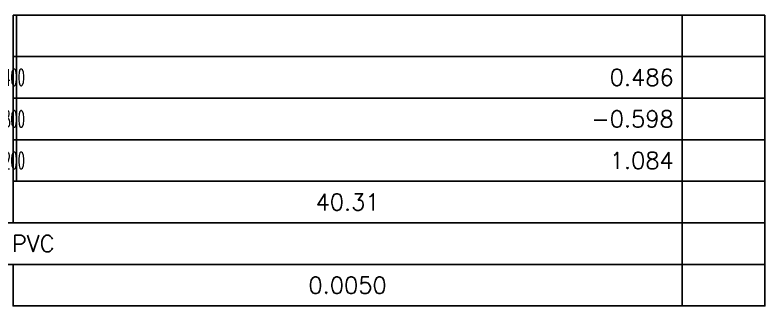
# Model space of a CAD drawing. Extents: x -44 to 14114764, y -20 to 289527804.
# Drawn here: x 359285.73 to 359330.93, y 7353564.73 to 7353582.23 of the extents above; entities that cross this region are included whole.
import ezdxf
from ezdxf.enums import TextEntityAlignment as Align

# ---------------------------------------------------------------- set-up
doc = ezdxf.new("R2010")
doc.units = 0
doc.layers.add('PS_PERFIL_COTA_LIN', color=7, linetype='Continuous')
doc.layers.add('PS_PERFIL_COTA_TXT', color=5, linetype='Continuous')
doc.styles.add('ROMANS', font='ROMANS.shx', dxfattribs={"height": 2})

msp = doc.modelspace()

# ---------------------------------------------------------------- linework, layer by layer
at = {"layer": 'PS_PERFIL_COTA_LIN', "linetype": 'Continuous'}
for points in [[(359285.614, 7353582.231), (359285.614, 7353579.731), (359285.814, 7353579.731), (359285.814, 7353582.231)], [(359285.814, 7353582.231), (359285.814, 7353579.731), (359325.925, 7353579.731), (359325.925, 7353582.231)], [(359330.925, 7353582.231), (359330.925, 7353579.731), (359325.925, 7353579.731), (359325.925, 7353582.231)], [(359285.614, 7353579.731), (359285.614, 7353577.231), (359285.814, 7353577.231), (359285.814, 7353579.731)], [(359285.814, 7353579.731), (359285.814, 7353577.231), (359325.925, 7353577.231), (359325.925, 7353579.731)], [(359330.925, 7353579.731), (359330.925, 7353577.231), (359325.925, 7353577.231), (359325.925, 7353579.731)], [(359285.614, 7353577.231), (359285.614, 7353574.731), (359285.814, 7353574.731), (359285.814, 7353577.231)], [(359285.814, 7353577.231), (359285.814, 7353574.731), (359325.925, 7353574.731), (359325.925, 7353577.231)], [(359330.925, 7353577.231), (359330.925, 7353574.731), (359325.925, 7353574.731), (359325.925, 7353577.231)], [(359285.614, 7353574.731), (359285.614, 7353572.231), (359285.814, 7353572.231), (359285.814, 7353574.731)], [(359285.814, 7353574.731), (359285.814, 7353572.231), (359325.925, 7353572.231), (359325.925, 7353574.731)], [(359330.925, 7353574.731), (359330.925, 7353572.231), (359325.925, 7353572.231), (359325.925, 7353574.731)], [(359285.614, 7353572.231), (359285.614, 7353569.731), (359325.925, 7353569.731), (359325.925, 7353572.231)], [(359330.925, 7353572.231), (359330.925, 7353569.731), (359325.925, 7353569.731), (359325.925, 7353572.231)], [(359240.265, 7353569.731), (359240.265, 7353567.231), (359325.925, 7353567.231), (359325.925, 7353569.731)], [(359330.925, 7353569.731), (359330.925, 7353567.231), (359325.925, 7353567.231), (359325.925, 7353569.731)], [(359285.614, 7353567.231), (359285.614, 7353564.731), (359325.925, 7353564.731), (359325.925, 7353567.231)], [(359330.925, 7353567.231), (359330.925, 7353564.731), (359325.925, 7353564.731), (359325.925, 7353567.231)]]:
    msp.add_lwpolyline(points, close=True, dxfattribs=at)
for points in [[(359285.814, 7353572.231), (359325.925, 7353572.231)], [(359285.814, 7353569.731), (359325.925, 7353569.731)], [(359285.814, 7353569.731), (359325.925, 7353569.731)], [(359285.814, 7353567.231), (359325.925, 7353567.231)], [(359285.814, 7353567.231), (359325.925, 7353567.231)], [(359285.814, 7353564.731), (359325.925, 7353564.731)]]:
    msp.add_lwpolyline(points, dxfattribs=at)

# ---------------------------------------------------------------- texts
at = {"layer": 'PS_PERFIL_COTA_TXT', "style": 'ROMANS', "width": 0.5}
for s, p in [('0.400', (359286.314, 7353578.481)), ('-0.800', (359286.314, 7353575.981)), ('1.200', (359286.314, 7353573.481))]:
    msp.add_text(s, height=1, dxfattribs=at).set_placement(p, align=Align.MIDDLE_RIGHT)
at = {"layer": 'PS_PERFIL_COTA_TXT', "style": 'ROMANS'}
for s, p in [('0.486', (359325.425, 7353578.481)), ('-0.598', (359325.425, 7353575.981)), ('1.084', (359325.425, 7353573.481))]:
    msp.add_text(s, height=1, dxfattribs=at).set_placement(p, align=Align.MIDDLE_RIGHT)
for s, p in [('40.31', (359305.77, 7353570.981)), ('200mm / PVC', (359283.095, 7353568.481)), ('0.0050', (359305.77, 7353565.981))]:
    msp.add_text(s, height=1, dxfattribs=at).set_placement(p, align=Align.MIDDLE_CENTER)

doc.saveas('drawing.dxf')
